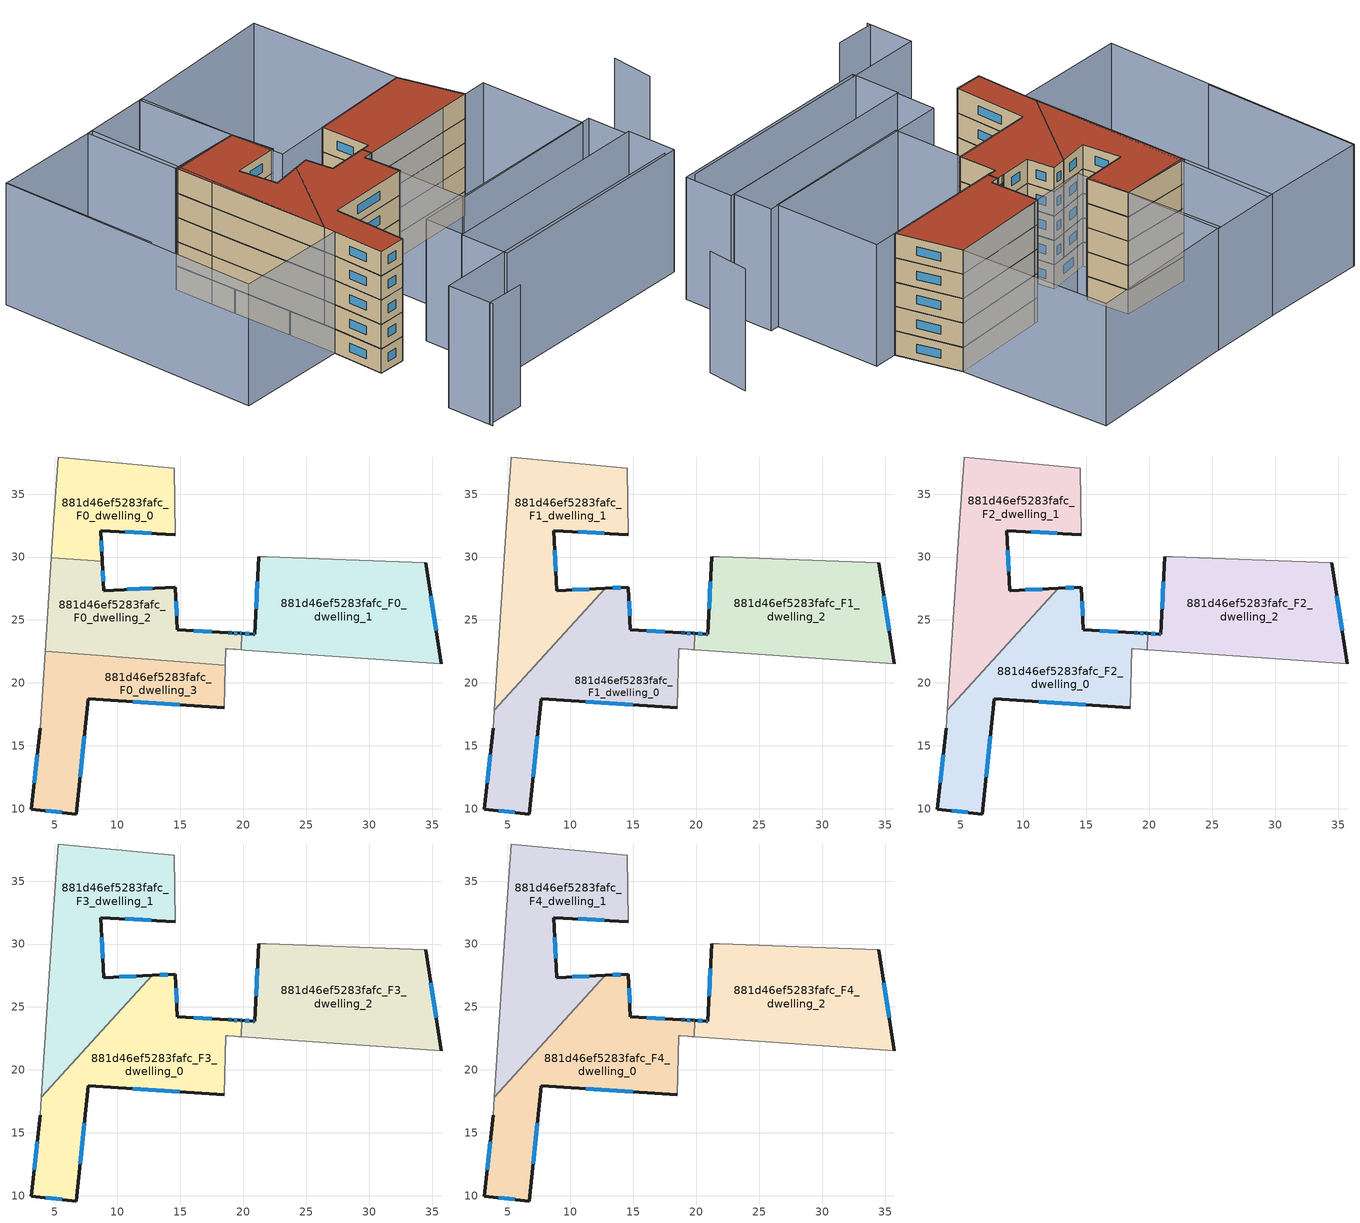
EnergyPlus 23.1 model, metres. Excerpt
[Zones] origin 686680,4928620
881d46ef5283fafc_F0_dwelling_0
 floor ground (EU_floor_Construction): 14.6,31.77 14.52,37.07 5.27,37.95 4.92,32.98 4.72,29.95 8.79,29.65 8.68,32.1 z0
 wall outside (EU_wall_Construction): 14.6,31.77 8.68,32.1 8.79,29.65 z0:3
 wall to 881d46ef5283fafc_F0_dwelling_2 (EU_wall_Construction): 8.79,29.65 4.72,29.95 z0:3
 wall adiabatic (EU_wall_Construction): 4.72,29.95 4.92,32.98 5.27,37.95 14.52,37.07 14.6,31.77 z0:3
 window (EU_Window_Construction): 12.67,31.88 10.61,32 / 8.72,31.3 8.76,30.45 z0.98:2.02
881d46ef5283fafc_F0_dwelling_1
 floor ground (EU_floor_Construction): 35.72,21.51 34.49,29.54 21.81,30.01 21.22,30.03 20.93,23.86 20.78,23.87 19.88,23.92 19.82,22.62 19.86,22.62 20.12,22.6 z0
 wall outside (EU_wall_Construction): 19.88,23.92 20.78,23.87 20.93,23.86 21.22,30.03 / 34.49,29.54 35.72,21.51 z0:3
 wall to 881d46ef5283fafc_F0_dwelling_2 (EU_wall_Construction): 19.82,22.62 19.88,23.92 z0:3
 wall adiabatic (EU_wall_Construction): 21.22,30.03 21.81,30.01 34.49,29.54 / 35.72,21.51 20.12,22.6 19.86,22.62 19.82,22.62 z0:3
 window (EU_Window_Construction): 20.17,23.91 20.49,23.89 / 20.83,23.87 20.88,23.87 / 21.02,25.87 21.13,28.03 / 34.89,26.93 35.32,24.13 z0.98:2.02
881d46ef5283fafc_F0_dwelling_2
 floor ground (EU_floor_Construction): 19.82,22.62 19.88,23.92 19.7,23.93 19.1,23.97 18.95,23.98 18.8,23.99 14.77,24.21 14.61,27.6 8.9,27.33 8.79,29.65 4.72,29.95 4.24,22.5 18.57,21.42 18.61,22.7 18.76,22.69 19.24,22.66 19.36,22.65 z0
 wall outside (EU_wall_Construction): 8.79,29.65 8.9,27.33 14.61,27.6 14.77,24.21 18.8,23.99 18.95,23.98 19.1,23.97 19.7,23.93 19.88,23.92 z0:3
 wall adiabatic (EU_wall_Construction): 4.24,22.5 4.72,29.95 / 19.82,22.62 19.36,22.65 19.24,22.66 18.76,22.69 18.61,22.7 18.57,21.42 z0:3
 wall to 881d46ef5283fafc_F0_dwelling_3 (EU_wall_Construction): 18.57,21.42 4.24,22.5 z0:3
 window (EU_Window_Construction): 8.83,28.89 8.87,28.09 / 10.76,27.42 12.75,27.52 / 14.66,26.5 14.72,25.32 / 16.08,24.14 17.49,24.06 / 18.85,23.98 18.9,23.98 / 19,23.97 19.05,23.97 / 19.29,23.96 19.5,23.95 / 19.76,23.93 19.82,23.93 z0.98:2.02
881d46ef5283fafc_F0_dwelling_3
 floor ground (EU_floor_Construction): 18.47,18.03 18.57,21.42 4.24,22.5 3.85,16.4 3.16,9.94 6.72,9.57 7.69,18.72 z0
 wall outside (EU_wall_Construction): 18.47,18.03 7.69,18.72 6.72,9.57 3.16,9.94 3.85,16.4 z0:3
 wall adiabatic (EU_wall_Construction): 3.85,16.4 4.24,22.5 / 18.57,21.42 18.47,18.03 z0:3
 window (EU_Window_Construction): 5.56,9.69 4.32,9.82 / 3.38,12.04 3.63,14.3 / 14.96,18.26 11.2,18.5 / 7.37,15.75 7.04,12.55 z0.98:2.02
881d46ef5283fafc_F1_dwelling_0
 floor to 881d46ef5283fafc_F0_dwelling_3 (EU_floor_Construction): 18.47,18.03 18.57,21.42 7.94,22.22 3.94,17.82 3.85,16.4 3.16,9.94 6.72,9.57 7.69,18.72 z3
 floor to 881d46ef5283fafc_F0_dwelling_2 (EU_floor_Construction): 19.82,22.62 19.88,23.92 19.73,23.93 19.7,23.93 19.1,23.97 18.95,23.98 18.8,23.99 14.77,24.21 14.61,27.6 12.76,27.52 7.94,22.22 18.57,21.42 18.61,22.7 18.76,22.69 19.34,22.65 19.37,22.65 19.66,22.63 z3
 wall outside (EU_wall_Construction): 18.47,18.03 7.69,18.72 6.72,9.57 3.16,9.94 3.85,16.4 / 12.77,27.52 14.61,27.6 14.77,24.21 18.8,23.99 18.95,23.98 19.1,23.97 19.7,23.93 19.73,23.93 19.88,23.92 z3:6
 wall adiabatic (EU_wall_Construction): 19.36,22.65 19.34,22.65 18.76,22.69 18.61,22.7 18.47,18.03 / 3.85,16.4 3.94,17.82 / 19.82,22.62 19.66,22.63 19.37,22.65 z3:6
 wall to 881d46ef5283fafc_F1_dwelling_1 (EU_wall_Construction): 3.94,17.82 12.77,27.52 z3:6
 wall to 881d46ef5283fafc_F1_dwelling_2 (EU_wall_Construction): 19.88,23.92 19.82,22.62 z3:6
 window (EU_Window_Construction): 14.96,18.26 11.2,18.5 / 7.37,15.75 7.04,12.55 / 5.56,9.69 4.32,9.82 / 3.38,12.04 3.63,14.3 / 13.37,27.55 14.01,27.58 / 14.66,26.5 14.72,25.32 / 16.08,24.14 17.49,24.06 / 18.85,23.98 18.9,23.98 / 19,23.97 19.05,23.97 / 19.29,23.96 19.5,23.95 / 19.78,23.93 19.83,23.93 z3.98:5.02
881d46ef5283fafc_F1_dwelling_1
 floor to 881d46ef5283fafc_F0_dwelling_0 (EU_floor_Construction): 14.6,31.77 14.52,37.07 5.27,37.95 4.92,32.98 4.72,29.95 8.79,29.65 8.68,32.1 z3
 floor to 881d46ef5283fafc_F0_dwelling_2 (EU_floor_Construction): 7.94,22.22 12.76,27.52 8.9,27.33 8.79,29.65 4.72,29.95 4.24,22.5 z3
 floor to 881d46ef5283fafc_F0_dwelling_3 (EU_floor_Construction): 3.94,17.82 7.94,22.22 4.24,22.5 z3
 wall outside (EU_wall_Construction): 14.6,31.77 8.68,32.1 8.9,27.33 12.77,27.52 z3:6
 wall adiabatic (EU_wall_Construction): 3.94,17.82 4.92,32.98 5.27,37.95 14.52,37.07 14.6,31.77 z3:6
 window (EU_Window_Construction): 12.67,31.88 10.61,32 / 8.75,30.55 8.83,28.89 / 10.16,27.39 11.51,27.46 z3.98:5.02
881d46ef5283fafc_F1_dwelling_2
 floor to 881d46ef5283fafc_F0_dwelling_1 (EU_floor_Construction): 35.72,21.51 34.49,29.54 21.81,30.01 21.22,30.03 20.93,23.86 20.78,23.87 19.88,23.92 19.82,22.62 z3
 wall outside (EU_wall_Construction): 34.49,29.54 35.72,21.51 / 19.88,23.92 20.78,23.87 20.93,23.86 21.22,30.03 z3:6
 wall adiabatic (EU_wall_Construction): 21.22,30.03 21.81,30.01 34.49,29.54 / 35.72,21.51 19.82,22.62 z3:6
 window (EU_Window_Construction): 34.89,26.93 35.32,24.13 / 20.17,23.91 20.49,23.89 / 20.83,23.87 20.88,23.87 / 21.02,25.87 21.13,28.03 z3.98:5.02
881d46ef5283fafc_F2_dwelling_0
 floor to 881d46ef5283fafc_F1_dwelling_0 (EU_floor_Construction): 18.47,18.03 18.61,22.7 18.76,22.69 19.34,22.65 19.36,22.65 19.82,22.62 19.88,23.92 19.73,23.93 19.7,23.93 19.1,23.97 18.95,23.98 18.8,23.99 14.77,24.21 14.61,27.6 12.77,27.52 3.94,17.82 3.85,16.4 3.16,9.94 6.72,9.57 7.69,18.72 z6
 wall outside (EU_wall_Construction): 18.47,18.03 7.69,18.72 6.72,9.57 3.16,9.94 3.85,16.4 / 12.77,27.52 14.61,27.6 14.77,24.21 18.8,23.99 18.95,23.98 19.1,23.97 19.7,23.93 19.73,23.93 19.88,23.92 z6:9
 wall adiabatic (EU_wall_Construction): 19.36,22.65 19.34,22.65 18.76,22.69 18.61,22.7 18.47,18.03 / 3.85,16.4 3.94,17.82 / 19.82,22.62 19.66,22.63 19.37,22.65 z6:9
 wall to 881d46ef5283fafc_F2_dwelling_1 (EU_wall_Construction): 3.94,17.82 12.77,27.52 z6:9
 wall to 881d46ef5283fafc_F2_dwelling_2 (EU_wall_Construction): 19.88,23.92 19.82,22.62 z6:9
 window (EU_Window_Construction): 14.96,18.26 11.2,18.5 / 7.37,15.75 7.04,12.55 / 5.56,9.69 4.32,9.82 / 3.38,12.04 3.63,14.3 / 13.37,27.55 14.01,27.58 / 14.66,26.5 14.72,25.32 / 16.08,24.14 17.49,24.06 / 18.85,23.98 18.9,23.98 / 19,23.97 19.05,23.97 / 19.29,23.96 19.5,23.95 / 19.78,23.93 19.83,23.93 z6.98:8.02
881d46ef5283fafc_F2_dwelling_1
 floor to 881d46ef5283fafc_F1_dwelling_1 (EU_floor_Construction): 12.77,27.52 8.9,27.33 8.68,32.1 14.6,31.77 14.52,37.07 5.27,37.95 4.92,32.98 3.94,17.82 z6
 wall outside (EU_wall_Construction): 14.6,31.77 8.68,32.1 8.9,27.33 12.77,27.52 z6:9
 wall adiabatic (EU_wall_Construction): 3.94,17.82 4.92,32.98 5.27,37.95 14.52,37.07 14.6,31.77 z6:9
 window (EU_Window_Construction): 12.67,31.88 10.61,32 / 8.75,30.55 8.83,28.89 / 10.16,27.39 11.51,27.46 z6.98:8.02
881d46ef5283fafc_F2_dwelling_2
 floor to 881d46ef5283fafc_F1_dwelling_2 (EU_floor_Construction): 35.72,21.51 34.49,29.54 21.81,30.01 21.22,30.03 20.93,23.86 20.78,23.87 19.88,23.92 19.82,22.62 z6
 wall outside (EU_wall_Construction): 34.49,29.54 35.72,21.51 / 19.88,23.92 20.78,23.87 20.93,23.86 21.22,30.03 z6:9
 wall adiabatic (EU_wall_Construction): 21.22,30.03 21.81,30.01 34.49,29.54 / 35.72,21.51 19.82,22.62 z6:9
 window (EU_Window_Construction): 34.89,26.93 35.32,24.13 / 20.17,23.91 20.49,23.89 / 20.83,23.87 20.88,23.87 / 21.02,25.87 21.13,28.03 z6.98:8.02
881d46ef5283fafc_F3_dwelling_0
 floor to 881d46ef5283fafc_F2_dwelling_0 (EU_floor_Construction): 18.47,18.03 18.61,22.7 18.76,22.69 19.34,22.65 19.36,22.65 19.82,22.62 19.88,23.92 19.73,23.93 19.7,23.93 19.1,23.97 18.95,23.98 18.8,23.99 14.77,24.21 14.61,27.6 12.77,27.52 3.94,17.82 3.85,16.4 3.16,9.94 6.72,9.57 7.69,18.72 z9
 wall outside (EU_wall_Construction): 18.47,18.03 7.69,18.72 6.72,9.57 3.16,9.94 3.85,16.4 / 12.77,27.52 14.61,27.6 14.77,24.21 18.8,23.99 18.95,23.98 19.1,23.97 19.7,23.93 19.73,23.93 19.88,23.92 z9:12
 wall adiabatic (EU_wall_Construction): 19.36,22.65 19.34,22.65 18.76,22.69 18.61,22.7 18.47,18.03 / 3.85,16.4 3.94,17.82 / 19.82,22.62 19.66,22.63 19.37,22.65 z9:12
 wall to 881d46ef5283fafc_F3_dwelling_1 (EU_wall_Construction): 3.94,17.82 12.77,27.52 z9:12
 wall to 881d46ef5283fafc_F3_dwelling_2 (EU_wall_Construction): 19.88,23.92 19.82,22.62 z9:12
 window (EU_Window_Construction): 14.96,18.26 11.2,18.5 / 7.37,15.75 7.04,12.55 / 5.56,9.69 4.32,9.82 / 3.38,12.04 3.63,14.3 / 13.37,27.55 14.01,27.58 / 14.66,26.5 14.72,25.32 / 16.08,24.14 17.49,24.06 / 18.85,23.98 18.9,23.98 / 19,23.97 19.05,23.97 / 19.29,23.96 19.5,23.95 / 19.78,23.93 19.83,23.93 z9.98:11.02
881d46ef5283fafc_F3_dwelling_1
 floor to 881d46ef5283fafc_F2_dwelling_1 (EU_floor_Construction): 12.77,27.52 8.9,27.33 8.68,32.1 14.6,31.77 14.52,37.07 5.27,37.95 4.92,32.98 3.94,17.82 z9
 wall outside (EU_wall_Construction): 14.6,31.77 8.68,32.1 8.9,27.33 12.77,27.52 z9:12
 wall adiabatic (EU_wall_Construction): 3.94,17.82 4.92,32.98 5.27,37.95 14.52,37.07 14.6,31.77 z9:12
 window (EU_Window_Construction): 12.67,31.88 10.61,32 / 8.75,30.55 8.83,28.89 / 10.16,27.39 11.51,27.46 z9.98:11.02
881d46ef5283fafc_F3_dwelling_2
 floor to 881d46ef5283fafc_F2_dwelling_2 (EU_floor_Construction): 35.72,21.51 34.49,29.54 21.81,30.01 21.22,30.03 20.93,23.86 20.78,23.87 19.88,23.92 19.82,22.62 z9
 wall outside (EU_wall_Construction): 34.49,29.54 35.72,21.51 / 19.88,23.92 20.78,23.87 20.93,23.86 21.22,30.03 z9:12
 wall adiabatic (EU_wall_Construction): 21.22,30.03 21.81,30.01 34.49,29.54 / 35.72,21.51 19.82,22.62 z9:12
 window (EU_Window_Construction): 34.89,26.93 35.32,24.13 / 20.17,23.91 20.49,23.89 / 20.83,23.87 20.88,23.87 / 21.02,25.87 21.13,28.03 z9.98:11.02
881d46ef5283fafc_F4_dwelling_0
 floor to 881d46ef5283fafc_F3_dwelling_0 (EU_floor_Construction): 18.47,18.03 18.61,22.7 18.76,22.69 19.34,22.65 19.36,22.65 19.82,22.62 19.88,23.92 19.73,23.93 19.7,23.93 19.1,23.97 18.95,23.98 18.8,23.99 14.77,24.21 14.61,27.6 12.77,27.52 3.94,17.82 3.85,16.4 3.16,9.94 6.72,9.57 7.69,18.72 z12
 wall outside (EU_wall_Construction): 18.47,18.03 7.69,18.72 6.72,9.57 3.16,9.94 3.85,16.4 / 12.77,27.52 14.61,27.6 14.77,24.21 18.8,23.99 18.95,23.98 19.1,23.97 19.7,23.93 19.73,23.93 19.88,23.92 z12:15
 wall adiabatic (EU_wall_Construction): 19.36,22.65 19.34,22.65 18.76,22.69 18.61,22.7 18.47,18.03 / 3.85,16.4 3.94,17.82 / 19.82,22.62 19.66,22.63 19.37,22.65 z12:15
 wall to 881d46ef5283fafc_F4_dwelling_1 (EU_wall_Construction): 3.94,17.82 12.77,27.52 z12:15
 wall to 881d46ef5283fafc_F4_dwelling_2 (EU_wall_Construction): 19.88,23.92 19.82,22.62 z12:15
 window (EU_Window_Construction): 14.96,18.26 11.2,18.5 / 7.37,15.75 7.04,12.55 / 5.56,9.69 4.32,9.82 / 3.38,12.04 3.63,14.3 / 13.37,27.55 14.01,27.58 / 14.66,26.5 14.72,25.32 / 16.08,24.14 17.49,24.06 / 18.85,23.98 18.9,23.98 / 19,23.97 19.05,23.97 / 19.29,23.96 19.5,23.95 / 19.78,23.93 19.83,23.93 z12.98:14.02
 roof outside (EU_roof_Construction): 19.7,23.93 19.73,23.93 19.88,23.92 19.82,22.62 19.36,22.65 19.34,22.65 18.76,22.69 18.61,22.7 18.47,18.03 7.69,18.72 6.72,9.57 3.16,9.94 3.85,16.4 3.94,17.82 12.77,27.52 14.61,27.6 14.77,24.21 18.8,23.99 18.95,23.98 19.1,23.97 z15
881d46ef5283fafc_F4_dwelling_1
 floor to 881d46ef5283fafc_F3_dwelling_1 (EU_floor_Construction): 12.77,27.52 8.9,27.33 8.68,32.1 14.6,31.77 14.52,37.07 5.27,37.95 4.92,32.98 3.94,17.82 z12
 wall outside (EU_wall_Construction): 14.6,31.77 8.68,32.1 8.9,27.33 12.77,27.52 z12:15
 wall adiabatic (EU_wall_Construction): 3.94,17.82 4.92,32.98 5.27,37.95 14.52,37.07 14.6,31.77 z12:15
 window (EU_Window_Construction): 12.67,31.88 10.61,32 / 8.75,30.55 8.83,28.89 / 10.16,27.39 11.51,27.46 z12.98:14.02
 roof outside (EU_roof_Construction): 14.52,37.07 14.6,31.77 8.68,32.1 8.9,27.33 12.77,27.52 3.94,17.82 4.92,32.98 5.27,37.95 z15
881d46ef5283fafc_F4_dwelling_2
 floor to 881d46ef5283fafc_F3_dwelling_2 (EU_floor_Construction): 35.72,21.51 34.49,29.54 21.81,30.01 21.22,30.03 20.93,23.86 20.78,23.87 19.88,23.92 19.82,22.62 z12
 wall outside (EU_wall_Construction): 34.49,29.54 35.72,21.51 / 19.88,23.92 20.78,23.87 20.93,23.86 21.22,30.03 z12:15
 wall adiabatic (EU_wall_Construction): 21.22,30.03 21.81,30.01 34.49,29.54 / 35.72,21.51 19.82,22.62 z12:15
 window (EU_Window_Construction): 34.89,26.93 35.32,24.13 / 20.17,23.91 20.49,23.89 / 20.83,23.87 20.88,23.87 / 21.02,25.87 21.13,28.03 z12.98:14.02
 roof outside (EU_roof_Construction): 34.49,29.54 35.72,21.51 19.82,22.62 19.88,23.92 20.78,23.87 20.93,23.86 21.22,30.03 21.81,30.01 z15
shading: -7.49,51.09 -9.13,31.2 / 0.87,-5.73 5.87,-6.22 / 0.81,-6.11 1.3,-0.1 / 1.3,-0.1 37.47,-3.06 / 49.93,7.49 50.96,12.67 / -7.61,51.04 6.73,49.8 / 6.73,49.8 3.85,16.4 / 3.85,16.4 -10.49,17.64 / -10.49,17.64 -7.61,51.04 / 34.49,29.54 14.19,30.3 / 14.19,30.3 14.89,49.3 / 14.89,49.3 35.2,48.54 / 35.2,48.54 34.49,29.54 / 15.31,49.28 14.52,37.07 / 14.52,37.07 5.25,37.67 / 5.25,37.67 6.04,49.88 / 6.04,49.88 15.31,49.28 / 11.02,4.9 39.07,2.71 / 39.07,2.71 38.59,-3.5 / 38.59,-3.5 10.53,-1.31 / 10.53,-1.31 11.02,4.9 / 38.58,2.74 11.16,4.88 / 11.16,4.88 11.55,9.92 / 11.55,9.92 38.97,7.78 / 38.97,7.78 38.58,2.74 / 18.61,22.7 38.75,21.3 / 38.75,21.3 37.81,7.78 / 37.81,7.78 17.67,9.18 / 17.67,9.18 18.61,22.7 z0:15
[Building]
EU S2 Campaign: North Axis=0; Terrain=City; Solar Distribution=FullExterior
[Site:Location]
Bologna: Latitude=44.5; Longitude=11.25; Time Zone=1; Elevation=37
[SizingPeriod:WeatherFileDays]
AnnualSizingPeriod: Begin Month=1; Begin Day of Month=1; End Month=12; End Day of Month=31; Day of Week for Start Day=Monday; Use Weather File Daylight Saving Period=No; Use Weather File Rain and Snow Indicators=No
[MATERIAL]
EU_InternalMass_Material: Roughness=MediumRough; Thickness=0.1; Conductivity=1; Density=1800; Specific Heat=900; Thermal Absorptance=0.9; Solar Absorptance=0.7; Visible Absorptance=0.7
[MATERIAL:NOMASS] Roughness=MediumRough; Thermal Absorptance=0.9; Solar Absorptance=0.7; Visible Absorptance=0.7
Name | Thermal Resistance
EU_wall_NoMass | 0.905828
EU_roof_NoMass | 0.37593
EU_floor_NoMass | 0.67114
[WINDOWMATERIAL:SIMPLEGLAZINGSYSTEM]
EU_Window_SimpleGlazing: UFactor=4.52486; Solar Heat Gain Coefficient=0.85; Visible Transmittance=0.85
[CONSTRUCTION]
EU_wall_Construction: EU_wall_NoMass
EU_roof_Construction: EU_roof_NoMass
EU_floor_Construction: EU_floor_NoMass
EU_InternalMass_Construction: EU_InternalMass_Material
EU_Window_Construction: EU_Window_SimpleGlazing
[ZONE] Type=1; Multiplier=1; Ceiling Height=autocalculate; Floor Area=autocalculate; Part of Total Floor Area=Yes
Name | Volume
881d46ef5283fafc_F0_dwelling_0 | 184.418
881d46ef5283fafc_F1_dwelling_0; 881d46ef5283fafc_F1_dwelling_1; 881d46ef5283fafc_F2_dwelling_1; 881d46ef5283fafc_F3_dwelling_1; 881d46ef5283fafc_F4_dwelling_1 | 331.294
881d46ef5283fafc_F2_dwelling_0; 881d46ef5283fafc_F3_dwelling_0; 881d46ef5283fafc_F4_dwelling_0 | 331.296
881d46ef5283fafc_F0_dwelling_1 | 330.433
881d46ef5283fafc_F0_dwelling_2 | 229.92
881d46ef5283fafc_F1_dwelling_2; 881d46ef5283fafc_F2_dwelling_2; 881d46ef5283fafc_F3_dwelling_2; 881d46ef5283fafc_F4_dwelling_2 | 330.408
881d46ef5283fafc_F0_dwelling_3 | 248.258
[INTERNALMASS] Construction=EU_InternalMass_Construction
Name | Zone or ZoneList | Surface Area
881d46ef5283fafc_F0_dwelling_0_EU_InternalMass | 881d46ef5283fafc_F0_dwelling_0 | 61.4729
881d46ef5283fafc_F0_dwelling_1_EU_InternalMass | 881d46ef5283fafc_F0_dwelling_1 | 110.145
881d46ef5283fafc_F0_dwelling_2_EU_InternalMass | 881d46ef5283fafc_F0_dwelling_2 | 76.6395
881d46ef5283fafc_F0_dwelling_3_EU_InternalMass | 881d46ef5283fafc_F0_dwelling_3 | 82.7523
881d46ef5283fafc_F1_dwelling_0_EU_InternalMass | 881d46ef5283fafc_F1_dwelling_0 | 110.431
881d46ef5283fafc_F1_dwelling_1_EU_InternalMass | 881d46ef5283fafc_F1_dwelling_1 | 110.431
881d46ef5283fafc_F1_dwelling_2_EU_InternalMass | 881d46ef5283fafc_F1_dwelling_2 | 110.14
881d46ef5283fafc_F2_dwelling_0_EU_InternalMass | 881d46ef5283fafc_F2_dwelling_0 | 110.431
881d46ef5283fafc_F2_dwelling_1_EU_InternalMass | 881d46ef5283fafc_F2_dwelling_1 | 110.431
881d46ef5283fafc_F2_dwelling_2_EU_InternalMass | 881d46ef5283fafc_F2_dwelling_2 | 110.14
881d46ef5283fafc_F3_dwelling_0_EU_InternalMass | 881d46ef5283fafc_F3_dwelling_0 | 110.431
881d46ef5283fafc_F3_dwelling_1_EU_InternalMass | 881d46ef5283fafc_F3_dwelling_1 | 110.431
881d46ef5283fafc_F3_dwelling_2_EU_InternalMass | 881d46ef5283fafc_F3_dwelling_2 | 110.14
881d46ef5283fafc_F4_dwelling_0_EU_InternalMass | 881d46ef5283fafc_F4_dwelling_0 | 110.431
881d46ef5283fafc_F4_dwelling_1_EU_InternalMass | 881d46ef5283fafc_F4_dwelling_1 | 110.431
881d46ef5283fafc_F4_dwelling_2_EU_InternalMass | 881d46ef5283fafc_F4_dwelling_2 | 110.14
[OTHEREQUIPMENT] Fuel Type=Electricity; Design Level Calculation Method=Watts/Area; Power per Zone Floor Area=1; Fraction Latent=0; Fraction Radiant=0; Fraction Lost=0; Carbon Dioxide Generation Rate=0; EndUse Subcategory=EU_Step8_InternalGains
Name | Zone or ZoneList or Space or SpaceList | Schedule
EU_Step8_InternalGain_881d46ef5283fafc_F0_dwelling_0_f000 | 881d46ef5283fafc_F0_dwelling_0 | EU_Step8_GainSchedule_881d46ef5283fafc_F0_dwelling_0_f000
EU_Step8_InternalGain_881d46ef5283fafc_F0_dwelling_1_f000 | 881d46ef5283fafc_F0_dwelling_1 | EU_Step8_GainSchedule_881d46ef5283fafc_F0_dwelling_1_f000
EU_Step8_InternalGain_881d46ef5283fafc_F0_dwelling_2_f000 | 881d46ef5283fafc_F0_dwelling_2 | EU_Step8_GainSchedule_881d46ef5283fafc_F0_dwelling_2_f000
EU_Step8_InternalGain_881d46ef5283fafc_F0_dwelling_3_f000 | 881d46ef5283fafc_F0_dwelling_3 | EU_Step8_GainSchedule_881d46ef5283fafc_F0_dwelling_3_f000
EU_Step8_InternalGain_881d46ef5283fafc_F1_dwelling_0_f000 | 881d46ef5283fafc_F1_dwelling_0 | EU_Step8_GainSchedule_881d46ef5283fafc_F1_dwelling_0_f000
EU_Step8_InternalGain_881d46ef5283fafc_F1_dwelling_1_f000 | 881d46ef5283fafc_F1_dwelling_1 | EU_Step8_GainSchedule_881d46ef5283fafc_F1_dwelling_1_f000
EU_Step8_InternalGain_881d46ef5283fafc_F1_dwelling_2_f000 | 881d46ef5283fafc_F1_dwelling_2 | EU_Step8_GainSchedule_881d46ef5283fafc_F1_dwelling_2_f000
EU_Step8_InternalGain_881d46ef5283fafc_F2_dwelling_0_f000 | 881d46ef5283fafc_F2_dwelling_0 | EU_Step8_GainSchedule_881d46ef5283fafc_F2_dwelling_0_f000
EU_Step8_InternalGain_881d46ef5283fafc_F2_dwelling_1_f000 | 881d46ef5283fafc_F2_dwelling_1 | EU_Step8_GainSchedule_881d46ef5283fafc_F2_dwelling_1_f000
EU_Step8_InternalGain_881d46ef5283fafc_F2_dwelling_2_f000 | 881d46ef5283fafc_F2_dwelling_2 | EU_Step8_GainSchedule_881d46ef5283fafc_F2_dwelling_2_f000
EU_Step8_InternalGain_881d46ef5283fafc_F3_dwelling_0_f000 | 881d46ef5283fafc_F3_dwelling_0 | EU_Step8_GainSchedule_881d46ef5283fafc_F3_dwelling_0_f000
EU_Step8_InternalGain_881d46ef5283fafc_F3_dwelling_1_f000 | 881d46ef5283fafc_F3_dwelling_1 | EU_Step8_GainSchedule_881d46ef5283fafc_F3_dwelling_1_f000
EU_Step8_InternalGain_881d46ef5283fafc_F3_dwelling_2_f000 | 881d46ef5283fafc_F3_dwelling_2 | EU_Step8_GainSchedule_881d46ef5283fafc_F3_dwelling_2_f000
EU_Step8_InternalGain_881d46ef5283fafc_F4_dwelling_0_f000 | 881d46ef5283fafc_F4_dwelling_0 | EU_Step8_GainSchedule_881d46ef5283fafc_F4_dwelling_0_f000
EU_Step8_InternalGain_881d46ef5283fafc_F4_dwelling_1_f000 | 881d46ef5283fafc_F4_dwelling_1 | EU_Step8_GainSchedule_881d46ef5283fafc_F4_dwelling_1_f000
EU_Step8_InternalGain_881d46ef5283fafc_F4_dwelling_2_f000 | 881d46ef5283fafc_F4_dwelling_2 | EU_Step8_GainSchedule_881d46ef5283fafc_F4_dwelling_2_f000
[ZONEVENTILATION:DESIGNFLOWRATE] Schedule=EU_AlwaysOn; Design Flow Rate Calculation Method=AirChanges/Hour; Air Changes per Hour=0.73129; Ventilation Type=Natural; Fan Pressure Rise=0; Fan Total Efficiency=1; Constant Term Coefficient=1; Temperature Term Coefficient=0; Velocity Term Coefficient=0; Velocity Squared Term Coefficient=0; Minimum Indoor Temperature=-100; Maximum Indoor Temperature=100; Delta Temperature=-100; Minimum Outdoor Temperature=-100; Maximum Outdoor Temperature=100; Maximum Wind Speed=40
Name | Zone or ZoneList or Space or SpaceList
EU_ConstantAir_881d46ef5283fafc_F0_dwelling_0 | 881d46ef5283fafc_F0_dwelling_0
EU_ConstantAir_881d46ef5283fafc_F0_dwelling_1 | 881d46ef5283fafc_F0_dwelling_1
EU_ConstantAir_881d46ef5283fafc_F0_dwelling_2 | 881d46ef5283fafc_F0_dwelling_2
EU_ConstantAir_881d46ef5283fafc_F0_dwelling_3 | 881d46ef5283fafc_F0_dwelling_3
EU_ConstantAir_881d46ef5283fafc_F1_dwelling_0 | 881d46ef5283fafc_F1_dwelling_0
EU_ConstantAir_881d46ef5283fafc_F1_dwelling_1 | 881d46ef5283fafc_F1_dwelling_1
EU_ConstantAir_881d46ef5283fafc_F1_dwelling_2 | 881d46ef5283fafc_F1_dwelling_2
EU_ConstantAir_881d46ef5283fafc_F2_dwelling_0 | 881d46ef5283fafc_F2_dwelling_0
EU_ConstantAir_881d46ef5283fafc_F2_dwelling_1 | 881d46ef5283fafc_F2_dwelling_1
EU_ConstantAir_881d46ef5283fafc_F2_dwelling_2 | 881d46ef5283fafc_F2_dwelling_2
EU_ConstantAir_881d46ef5283fafc_F3_dwelling_0 | 881d46ef5283fafc_F3_dwelling_0
EU_ConstantAir_881d46ef5283fafc_F3_dwelling_1 | 881d46ef5283fafc_F3_dwelling_1
EU_ConstantAir_881d46ef5283fafc_F3_dwelling_2 | 881d46ef5283fafc_F3_dwelling_2
EU_ConstantAir_881d46ef5283fafc_F4_dwelling_0 | 881d46ef5283fafc_F4_dwelling_0
EU_ConstantAir_881d46ef5283fafc_F4_dwelling_1 | 881d46ef5283fafc_F4_dwelling_1
EU_ConstantAir_881d46ef5283fafc_F4_dwelling_2 | 881d46ef5283fafc_F4_dwelling_2
[HVACTEMPLATE:THERMOSTAT] Constant Heating Setpoint=20; Constant Cooling Setpoint=50
EU_HeatOnly_881d46ef5283fafc_F0_dwelling_0; EU_HeatOnly_881d46ef5283fafc_F0_dwelling_1; EU_HeatOnly_881d46ef5283fafc_F0_dwelling_2; EU_HeatOnly_881d46ef5283fafc_F0_dwelling_3; EU_HeatOnly_881d46ef5283fafc_F1_dwelling_0; EU_HeatOnly_881d46ef5283fafc_F1_dwelling_1; EU_HeatOnly_881d46ef5283fafc_F1_dwelling_2; EU_HeatOnly_881d46ef5283fafc_F2_dwelling_0; EU_HeatOnly_881d46ef5283fafc_F2_dwelling_1; EU_HeatOnly_881d46ef5283fafc_F2_dwelling_2; EU_HeatOnly_881d46ef5283fafc_F3_dwelling_0; EU_HeatOnly_881d46ef5283fafc_F3_dwelling_1; EU_HeatOnly_881d46ef5283fafc_F3_dwelling_2; EU_HeatOnly_881d46ef5283fafc_F4_dwelling_0; EU_HeatOnly_881d46ef5283fafc_F4_dwelling_1; EU_HeatOnly_881d46ef5283fafc_F4_dwelling_2
[HVACTEMPLATE:ZONE:IDEALLOADSAIRSYSTEM] System Availability Schedule=EU_AlwaysOn; Maximum Heating Supply Air Temperature=50; Minimum Cooling Supply Air Temperature=13; Maximum Heating Supply Air Humidity Ratio=0.0156; Minimum Cooling Supply Air Humidity Ratio=0.0077; Heating Limit=NoLimit; Cooling Limit=NoLimit; Heating Availability Schedule=EU_AlwaysOn; Cooling Availability Schedule=EU_CoolingOff; Dehumidification Control Type=ConstantSensibleHeatRatio; Cooling Sensible Heat Ratio=0.7; Dehumidification Setpoint=60; Humidification Control Type=None; Humidification Setpoint=30; Outdoor Air Method=None; Outdoor Air Flow Rate per Person=0.00944; Outdoor Air Flow Rate per Zone Floor Area=0; Outdoor Air Flow Rate per Zone=0; Demand Controlled Ventilation Type=None; Outdoor Air Economizer Type=NoEconomizer; Heat Recovery Type=None; Sensible Heat Recovery Effectiveness=0.7; Latent Heat Recovery Effectiveness=0.65
Name | Template Thermostat
881d46ef5283fafc_F0_dwelling_0 | EU_HeatOnly_881d46ef5283fafc_F0_dwelling_0
881d46ef5283fafc_F0_dwelling_1 | EU_HeatOnly_881d46ef5283fafc_F0_dwelling_1
881d46ef5283fafc_F0_dwelling_2 | EU_HeatOnly_881d46ef5283fafc_F0_dwelling_2
881d46ef5283fafc_F0_dwelling_3 | EU_HeatOnly_881d46ef5283fafc_F0_dwelling_3
881d46ef5283fafc_F1_dwelling_0 | EU_HeatOnly_881d46ef5283fafc_F1_dwelling_0
881d46ef5283fafc_F1_dwelling_1 | EU_HeatOnly_881d46ef5283fafc_F1_dwelling_1
881d46ef5283fafc_F1_dwelling_2 | EU_HeatOnly_881d46ef5283fafc_F1_dwelling_2
881d46ef5283fafc_F2_dwelling_0 | EU_HeatOnly_881d46ef5283fafc_F2_dwelling_0
881d46ef5283fafc_F2_dwelling_1 | EU_HeatOnly_881d46ef5283fafc_F2_dwelling_1
881d46ef5283fafc_F2_dwelling_2 | EU_HeatOnly_881d46ef5283fafc_F2_dwelling_2
881d46ef5283fafc_F3_dwelling_0 | EU_HeatOnly_881d46ef5283fafc_F3_dwelling_0
881d46ef5283fafc_F3_dwelling_1 | EU_HeatOnly_881d46ef5283fafc_F3_dwelling_1
881d46ef5283fafc_F3_dwelling_2 | EU_HeatOnly_881d46ef5283fafc_F3_dwelling_2
881d46ef5283fafc_F4_dwelling_0 | EU_HeatOnly_881d46ef5283fafc_F4_dwelling_0
881d46ef5283fafc_F4_dwelling_1 | EU_HeatOnly_881d46ef5283fafc_F4_dwelling_1
881d46ef5283fafc_F4_dwelling_2 | EU_HeatOnly_881d46ef5283fafc_F4_dwelling_2
[SIZING:ZONE] Zone Cooling Design Supply Air Temperature Input Method=SupplyAirTemperature; Zone Cooling Design Supply Air Temperature=13; Zone Heating Design Supply Air Temperature Input Method=SupplyAirTemperature; Zone Heating Design Supply Air Temperature=50; Zone Cooling Design Supply Air Humidity Ratio=0.008; Zone Heating Design Supply Air Humidity Ratio=0.008; Cooling Design Air Flow Method=DesignDay; Cooling Design Air Flow Rate=0; Cooling Minimum Air Flow per Zone Floor Area=0.000762; Cooling Minimum Air Flow=0; Cooling Minimum Air Flow Fraction=0.2; Heating Design Air Flow Method=DesignDay; Heating Design Air Flow Rate=0; Heating Maximum Air Flow per Zone Floor Area=0.002032; Heating Maximum Air Flow=0.141576; Heating Maximum Air Flow Fraction=0.3; Account for Dedicated Outdoor Air System=No; Dedicated Outdoor Air System Control Strategy=NeutralSupplyAir; Dedicated Outdoor Air Low Setpoint Temperature for Design=autosize; Dedicated Outdoor Air High Setpoint Temperature for Design=autosize; Zone Load Sizing Method=Sensible Load Only No Latent Load; Zone Latent Cooling Design Supply Air Humidity Ratio Input Method=HumidityRatioDifference; Zone Cooling Design Supply Air Humidity Ratio Difference=0.005; Zone Latent Heating Design Supply Air Humidity Ratio Input Method=HumidityRatioDifference; Zone Humidification Design Supply Air Humidity Ratio Difference=0.005
881d46ef5283fafc_F0_dwelling_0; 881d46ef5283fafc_F0_dwelling_1; 881d46ef5283fafc_F0_dwelling_2; 881d46ef5283fafc_F0_dwelling_3; 881d46ef5283fafc_F1_dwelling_0; 881d46ef5283fafc_F1_dwelling_1; 881d46ef5283fafc_F1_dwelling_2; 881d46ef5283fafc_F2_dwelling_0; 881d46ef5283fafc_F2_dwelling_1; 881d46ef5283fafc_F2_dwelling_2; 881d46ef5283fafc_F3_dwelling_0; 881d46ef5283fafc_F3_dwelling_1; 881d46ef5283fafc_F3_dwelling_2; 881d46ef5283fafc_F4_dwelling_0; 881d46ef5283fafc_F4_dwelling_1; 881d46ef5283fafc_F4_dwelling_2
[SCHEDULE:CONSTANT]
Name | Hourly Value
EU_AlwaysOn | 1
EU_CoolingOff | 0
[SCHEDULE:FILE] Column Number=1; Rows to Skip at Top=0; Number of Hours of Data=8760; Column Separator=Comma; Interpolate to Timestep=No; Minutes per Item=60; Adjust Schedule for Daylight Savings=Yes
Name | File
EU_Step8_GainSchedule_881d46ef5283fafc_F0_dwelling_0_f000 | ../../schedules/881d46ef5283fafc/881d46ef5283fafc_F0_dwelling_0_f000_gain.csv
EU_Step8_GainSchedule_881d46ef5283fafc_F0_dwelling_1_f000 | ../../schedules/881d46ef5283fafc/881d46ef5283fafc_F0_dwelling_1_f000_gain.csv
EU_Step8_GainSchedule_881d46ef5283fafc_F0_dwelling_2_f000 | ../../schedules/881d46ef5283fafc/881d46ef5283fafc_F0_dwelling_2_f000_gain.csv
EU_Step8_GainSchedule_881d46ef5283fafc_F0_dwelling_3_f000 | ../../schedules/881d46ef5283fafc/881d46ef5283fafc_F0_dwelling_3_f000_gain.csv
EU_Step8_GainSchedule_881d46ef5283fafc_F1_dwelling_0_f000 | ../../schedules/881d46ef5283fafc/881d46ef5283fafc_F1_dwelling_0_f000_gain.csv
EU_Step8_GainSchedule_881d46ef5283fafc_F1_dwelling_1_f000 | ../../schedules/881d46ef5283fafc/881d46ef5283fafc_F1_dwelling_1_f000_gain.csv
EU_Step8_GainSchedule_881d46ef5283fafc_F1_dwelling_2_f000 | ../../schedules/881d46ef5283fafc/881d46ef5283fafc_F1_dwelling_2_f000_gain.csv
EU_Step8_GainSchedule_881d46ef5283fafc_F2_dwelling_0_f000 | ../../schedules/881d46ef5283fafc/881d46ef5283fafc_F2_dwelling_0_f000_gain.csv
EU_Step8_GainSchedule_881d46ef5283fafc_F2_dwelling_1_f000 | ../../schedules/881d46ef5283fafc/881d46ef5283fafc_F2_dwelling_1_f000_gain.csv
EU_Step8_GainSchedule_881d46ef5283fafc_F2_dwelling_2_f000 | ../../schedules/881d46ef5283fafc/881d46ef5283fafc_F2_dwelling_2_f000_gain.csv
EU_Step8_GainSchedule_881d46ef5283fafc_F3_dwelling_0_f000 | ../../schedules/881d46ef5283fafc/881d46ef5283fafc_F3_dwelling_0_f000_gain.csv
EU_Step8_GainSchedule_881d46ef5283fafc_F3_dwelling_1_f000 | ../../schedules/881d46ef5283fafc/881d46ef5283fafc_F3_dwelling_1_f000_gain.csv
EU_Step8_GainSchedule_881d46ef5283fafc_F3_dwelling_2_f000 | ../../schedules/881d46ef5283fafc/881d46ef5283fafc_F3_dwelling_2_f000_gain.csv
EU_Step8_GainSchedule_881d46ef5283fafc_F4_dwelling_0_f000 | ../../schedules/881d46ef5283fafc/881d46ef5283fafc_F4_dwelling_0_f000_gain.csv
EU_Step8_GainSchedule_881d46ef5283fafc_F4_dwelling_1_f000 | ../../schedules/881d46ef5283fafc/881d46ef5283fafc_F4_dwelling_1_f000_gain.csv
EU_Step8_GainSchedule_881d46ef5283fafc_F4_dwelling_2_f000 | ../../schedules/881d46ef5283fafc/881d46ef5283fafc_F4_dwelling_2_f000_gain.csv
